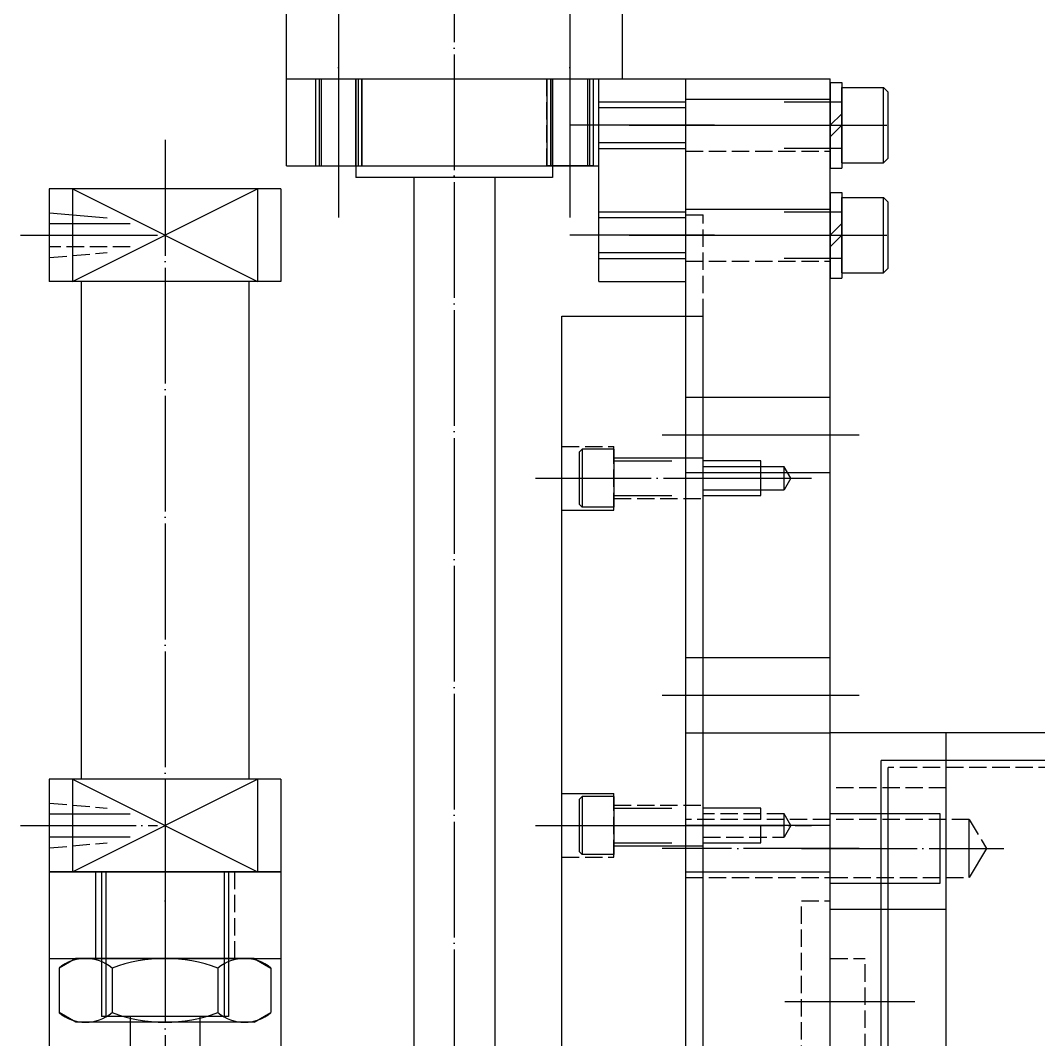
# Model space of a CAD drawing. Extents: x -171 to 626, y 614 to 1305.
# Drawn here: x 167.1 to 343.1, y 847.6 to 1023.8 of the extents above; entities that cross this region are included whole.
import ezdxf

# ---------------------------------------------------------------- set-up
doc = ezdxf.new("R2010")
doc.units = 0
doc.header["$MEASUREMENT"] = 0
doc.linetypes.add('CENTER', pattern=[22, 20, -1, 0, -1])
doc.linetypes.add('DASHED', pattern=[4, 3, -1])
for name, color, linetype in [('244007', 7, 'CONTINUOUS'), ('244011', 8, 'CONTINUOUS'), ('334004', 10, 'CONTINUOUS'), ('344005-1', 181, 'CONTINUOUS'), ('MJ19B-8X02', 231, 'CONTINUOUS'), ('MP02-7X45', 1, 'CONTINUOUS'), ('MSA-AM6X25', 2, 'CONTINUOUS'), ('MSA-M5X25', 110, 'CONTINUOUS')]:
    doc.layers.add(name, color=color, linetype=linetype)

msp = doc.modelspace()

# ---------------------------------------------------------------- linework, layer by layer
at = {"layer": '244007', "linetype": 'CONTINUOUS'}
for p, q in [((282.14, 736.65), (282.14, 1013.65)), ((282.14, 1013.65), (307.14, 1013.65)), ((307.14, 736.65), (307.14, 1013.65)), ((307.14, 1013.05), (309.14, 1013.05)), ((307.14, 1013.05), (307.14, 998.25)), ((309.14, 1013.05), (309.14, 998.25)), ((309.14, 1012.15), (316.34, 1012.15)), ((309.14, 999.15), (309.14, 1012.15)), ((316.34, 1012.15), (317.14, 1011.35)), ((316.34, 999.15), (316.34, 1012.15)), ((317.14, 999.95), (317.14, 1011.35)), ((282.14, 1010.15), (307.14, 1010.15)), ((309.14, 1009.65), (299.14, 1009.65)), ((309.14, 1007.65), (307.14, 1005.65)), ((272.36, 1005.65), (316.92, 1005.65)), ((309.14, 1005.65), (307.14, 1003.65)), ((309.14, 1001.65), (299.14, 1001.65)), ((309.14, 999.15), (316.34, 999.15)), ((316.34, 999.15), (317.14, 999.95)), ((307.14, 998.25), (309.14, 998.25)), ((307.14, 994.05), (309.14, 994.05)), ((307.14, 994.05), (307.14, 979.25)), ((309.14, 994.05), (309.14, 979.25)), ((309.14, 993.15), (316.34, 993.15)), ((309.14, 980.15), (309.14, 993.15)), ((316.34, 993.15), (317.14, 992.35)), ((316.34, 980.15), (316.34, 993.15)), ((317.14, 980.95), (317.14, 992.35)), ((282.14, 991.15), (307.14, 991.15)), ((282.14, 990.15), (285.14, 990.15)), ((309.14, 990.65), (299.14, 990.65)), ((309.14, 988.65), (307.14, 986.65)), ((272.36, 986.65), (316.92, 986.65)), ((309.14, 986.65), (307.14, 984.65)), ((309.14, 982.65), (299.14, 982.65)), ((309.14, 980.15), (316.34, 980.15)), ((316.34, 980.15), (317.14, 980.95)), ((307.14, 979.25), (309.14, 979.25)), ((282.14, 958.65), (307.14, 958.65)), ((278.09, 952.15), (312.14, 952.15)), ((295.14, 947.65), (285.14, 947.65)), ((295.14, 941.65), (295.14, 947.65)), ((299.14, 946.65), (285.14, 946.65)), ((300.3, 944.65), (299.14, 946.65)), ((299.14, 942.65), (299.14, 946.65)), ((280.14, 944.65), (303.86, 944.65)), ((282.14, 945.65), (307.14, 945.65)), ((285.14, 942.65), (299.14, 942.65)), ((285.14, 941.65), (295.14, 941.65)), ((282.14, 913.65), (307.14, 913.65)), ((278.09, 907.15), (312.14, 907.15)), ((282.14, 900.65), (307.14, 900.65)), ((295.14, 887.65), (285.14, 887.65)), ((300.3, 884.65), (299.14, 886.65)), ((299.14, 882.65), (299.14, 886.65)), ((307.14, 884.65), (282.14, 884.65)), ((285.14, 881.65), (295.14, 881.65)), ((282.14, 876.65), (307.14, 876.65))]:
    msp.add_line(p, q, dxfattribs=at)
at = {"layer": '244007', "linetype": 'DASHED'}
for p, q in [((282.14, 1001.15), (307.14, 1001.15)), ((285.14, 736.65), (285.14, 990.15)), ((282.14, 982.15), (307.14, 982.15)), ((300.3, 944.65), (299.14, 942.65)), ((299.14, 886.65), (285.14, 886.65)), ((295.14, 881.65), (295.14, 887.65)), ((307.14, 885.65), (282.14, 885.65)), ((300.3, 884.65), (299.14, 882.65)), ((285.14, 882.65), (299.14, 882.65)), ((282.14, 875.65), (307.14, 875.65)), ((302.14, 811.65), (302.14, 871.65)), ((302.14, 871.65), (307.14, 871.65))]:
    msp.add_line(p, q, dxfattribs=at)
at = {"layer": '244007', "linetype": 'CENTER'}
for p, q in [((278.98, 884.65), (303.86, 884.65)), ((312.14, 880.65), (278.09, 880.65))]:
    msp.add_line(p, q, dxfattribs=at)
at = {"layer": '244011', "linetype": 'CENTER'}
msp.add_line((192.14, 882.72), (192.14, 854.47), dxfattribs=at)
at = {"layer": '244011', "linetype": 'CONTINUOUS'}
for p, q in [((172.14, 876.65), (172.14, 801.65)), ((172.14, 876.65), (212.14, 876.65)), ((180.14, 876.65), (180.14, 861.65)), ((212.14, 876.65), (212.14, 801.65)), ((172.14, 861.65), (212.14, 861.65))]:
    msp.add_line(p, q, dxfattribs=at)
at = {"layer": '244011', "linetype": 'DASHED'}
msp.add_line((204.14, 876.65), (204.14, 861.65), dxfattribs=at)
at = {"layer": '334004', "linetype": 'CONTINUOUS'}
for p, q in [((222.14, 1019.72), (222.14, 989.72)), ((213.14, 1013.65), (282.14, 1013.65)), ((213.14, 998.65), (213.14, 1013.65)), ((218.14, 1013.65), (218.14, 998.65)), ((219.14, 1013.65), (219.14, 998.65)), ((225.14, 998.65), (225.14, 1013.65)), ((226.14, 998.65), (226.14, 1013.65)), ((259.14, 998.65), (259.14, 1013.65)), ((265.14, 1013.65), (265.14, 998.65)), ((267.14, 978.65), (267.14, 1013.65)), ((282.14, 978.65), (282.14, 1013.65)), ((282.14, 1009.65), (267.14, 1009.65)), ((282.14, 1008.65), (267.14, 1008.65)), ((287.14, 1005.65), (262.14, 1005.65)), ((267.14, 1002.65), (282.14, 1002.65)), ((267.14, 1001.65), (282.14, 1001.65)), ((213.14, 998.65), (267.14, 998.65)), ((282.14, 990.65), (267.14, 990.65)), ((282.14, 989.65), (267.14, 989.65)), ((287.14, 986.65), (262.14, 986.65)), ((267.14, 983.65), (282.14, 983.65)), ((267.14, 982.65), (282.14, 982.65)), ((267.14, 978.65), (282.14, 978.65))]:
    msp.add_line(p, q, dxfattribs=at)
at = {"layer": '334004', "linetype": 'CENTER'}
msp.add_line((262.14, 1019.72), (262.14, 989.72), dxfattribs=at)
at = {"layer": '334004', "linetype": 'DASHED'}
for p, q in [((258.14, 998.65), (258.14, 1013.65)), ((266.14, 1013.65), (266.14, 998.65))]:
    msp.add_line(p, q, dxfattribs=at)
at = {"layer": '344005-1', "linetype": 'CENTER'}
for p, q in [((242.14, 1305.2), (242.14, 793.46)), ((222.14, 1301.85), (222.14, 992.45)), ((262.14, 1301.85), (262.14, 992.45))]:
    msp.add_line(p, q, dxfattribs=at)
at = {"layer": '344005-1', "linetype": 'CONTINUOUS'}
for p, q in [((213.14, 1013.65), (213.14, 1057.65)), ((271.14, 1057.65), (271.14, 1013.65)), ((213.14, 1013.65), (271.14, 1013.65)), ((218.14, 1013.65), (218.14, 998.65)), ((218.77, 1013.65), (218.77, 998.65)), ((225.14, 1013.65), (225.14, 996.65)), ((226.14, 1013.65), (226.14, 998.65)), ((258.14, 1013.65), (258.14, 998.65)), ((259.14, 1013.65), (259.14, 996.65)), ((265.52, 1013.65), (265.52, 998.65)), ((266.14, 1013.65), (266.14, 998.65)), ((218.14, 998.65), (226.14, 998.65)), ((266.14, 998.65), (258.14, 998.65)), ((259.14, 996.65), (225.14, 996.65)), ((235.14, 996.65), (235.14, 834.65)), ((249.14, 996.65), (249.14, 834.65))]:
    msp.add_line(p, q, dxfattribs=at)
at = {"layer": '344005-1'}
for p, q in [((225.52, 1013.65), (225.52, 998.65)), ((258.77, 1013.65), (258.77, 998.65))]:
    msp.add_line(p, q, dxfattribs=at)
at = {"layer": 'MJ19B-8X02', "linetype": 'CONTINUOUS'}
for p, q in [((622.14, 895.85), (315.94, 895.85)), ((315.94, 756.65), (315.94, 895.85)), ((317.14, 756.65), (317.14, 894.65))]:
    msp.add_line(p, q, dxfattribs=at)
at = {"layer": 'MJ19B-8X02', "linetype": 'DASHED'}
msp.add_line((622.14, 894.65), (317.14, 894.65), dxfattribs=at)
at = {"layer": 'MP02-7X45', "linetype": 'CONTINUOUS'}
for p, q in [((260.74, 736.65), (260.74, 972.65)), ((260.74, 972.65), (285.14, 972.65)), ((285.14, 736.65), (285.14, 972.65)), ((264.24, 949.65), (263.74, 949.15)), ((264.24, 949.65), (264.24, 939.65)), ((269.74, 949.65), (264.24, 949.65)), ((269.74, 949.65), (269.74, 939.65)), ((263.74, 949.15), (263.74, 940.15)), ((269.74, 948.15), (285.14, 948.15)), ((269.74, 947.65), (279.74, 947.65)), ((269.74, 941.65), (279.74, 941.65)), ((260.74, 939.15), (269.74, 939.15)), ((264.24, 939.65), (263.74, 940.15)), ((269.74, 939.65), (264.24, 939.65)), ((260.74, 890.15), (269.74, 890.15)), ((264.24, 889.65), (263.74, 889.15)), ((269.74, 889.65), (264.24, 889.65)), ((264.24, 889.65), (264.24, 879.65)), ((269.74, 889.65), (269.74, 879.65)), ((263.74, 889.15), (263.74, 880.15)), ((269.74, 887.65), (279.74, 887.65)), ((256.19, 884.65), (289.55, 884.65)), ((269.74, 881.65), (279.74, 881.65)), ((269.74, 881.15), (285.14, 881.15)), ((264.24, 879.65), (263.74, 880.15)), ((269.74, 879.65), (264.24, 879.65))]:
    msp.add_line(p, q, dxfattribs=at)
at = {"layer": 'MP02-7X45', "linetype": 'DASHED'}
for p, q in [((260.74, 950.15), (269.74, 950.15)), ((269.74, 939.15), (269.74, 950.15)), ((269.74, 941.15), (285.14, 941.15)), ((269.74, 879.15), (269.74, 890.15)), ((269.74, 888.15), (285.14, 888.15)), ((260.74, 879.15), (269.74, 879.15))]:
    msp.add_line(p, q, dxfattribs=at)
at = {"layer": 'MP02-7X45', "linetype": 'CENTER'}
msp.add_line((256.19, 944.65), (289.55, 944.65), dxfattribs=at)
at = {"layer": 'MSA-AM6X25', "linetype": 'CONTINUOUS'}
for p, q in [((307.14, 792.65), (307.14, 900.65)), ((452.14, 900.65), (307.14, 900.65)), ((327.14, 792.65), (327.14, 900.65)), ((326.14, 886.65), (307.14, 886.65)), ((326.14, 874.65), (326.14, 886.65)), ((331.14, 875.65), (331.14, 885.65)), ((334.14, 880.65), (331.14, 875.65)), ((307.14, 874.65), (326.14, 874.65)), ((327.14, 870.15), (307.14, 870.15)), ((321.76, 854.15), (299.25, 854.15))]:
    msp.add_line(p, q, dxfattribs=at)
at = {"layer": 'MSA-AM6X25', "linetype": 'DASHED'}
for p, q in [((327.14, 891.15), (307.14, 891.15)), ((331.14, 885.65), (307.14, 885.65)), ((331.14, 885.65), (334.14, 880.65)), ((307.14, 875.65), (331.14, 875.65)), ((307.14, 861.65), (313.14, 861.65)), ((313.14, 821.65), (313.14, 861.65))]:
    msp.add_line(p, q, dxfattribs=at)
at = {"layer": 'MSA-AM6X25', "linetype": 'CENTER'}
msp.add_line((302.14, 880.65), (337.14, 880.65), dxfattribs=at)
at = {"layer": 'MSA-M5X25', "linetype": 'CENTER'}
for p, q in [((192.14, 1003.11), (192.14, 793.25)), ((167.14, 884.65), (190.86, 884.65))]:
    msp.add_line(p, q, dxfattribs=at)
at = {"layer": 'MSA-M5X25', "linetype": 'CONTINUOUS'}
for p, q in [((212.14, 994.65), (172.14, 994.65)), ((172.14, 994.65), (172.14, 978.65)), ((176.14, 994.65), (208.14, 978.65)), ((176.14, 978.65), (208.14, 994.65)), ((176.14, 994.65), (176.14, 978.65)), ((208.14, 994.65), (208.14, 978.65)), ((212.14, 994.65), (212.14, 978.65)), ((172.18, 990.52), (182.14, 989.65)), ((172.14, 988.65), (186.14, 988.65)), ((167.14, 986.65), (190.86, 986.65)), ((212.14, 978.65), (172.14, 978.65)), ((177.64, 978.65), (177.64, 892.65)), ((206.64, 978.65), (206.64, 892.65)), ((212.14, 892.65), (172.14, 892.65)), ((172.14, 892.65), (172.14, 876.65)), ((176.14, 876.65), (208.14, 892.65)), ((176.14, 892.65), (208.14, 876.65)), ((176.14, 892.65), (176.14, 876.65)), ((208.14, 892.65), (208.14, 876.65)), ((212.14, 892.65), (212.14, 876.65)), ((172.14, 886.65), (186.14, 886.65)), ((186.14, 882.65), (172.14, 882.65)), ((212.14, 876.65), (172.14, 876.65)), ((181.14, 876.65), (181.14, 851.65)), ((202.39, 876.65), (202.39, 851.65)), ((203.14, 876.65), (203.14, 851.65)), ((176.71, 861.65), (173.82, 859.98)), ((207.58, 861.65), (176.71, 861.65)), ((207.58, 861.65), (210.46, 859.98)), ((173.82, 859.98), (173.82, 852.31)), ((182.98, 859.98), (182.98, 852.31)), ((201.3, 859.98), (201.3, 852.31)), ((210.46, 859.98), (210.46, 852.31)), ((176.71, 850.65), (173.82, 852.31)), ((203.14, 851.65), (181.14, 851.65)), ((186.14, 851.65), (186.14, 805.65)), ((198.14, 851.65), (198.14, 805.65)), ((207.58, 850.65), (210.46, 852.31)), ((207.58, 850.65), (176.71, 850.65))]:
    msp.add_line(p, q, dxfattribs=at)
at = {"layer": 'MSA-M5X25', "linetype": 'DASHED'}
for p, q in [((186.14, 984.65), (172.14, 984.65)), ((172.18, 982.77), (182.14, 983.65)), ((172.18, 888.52), (182.14, 887.65)), ((172.18, 880.77), (182.14, 881.65))]:
    msp.add_line(p, q, dxfattribs=at)
at = {"layer": 'MSA-M5X25'}
msp.add_line((181.89, 876.65), (181.89, 851.65), dxfattribs=at)
at = {"layer": 'MSA-M5X25', "linetype": 'CONTINUOUS'}
for centre, radius, start, end in [((178.4, 854.58), 7.08, 49.679, 130.3207), ((192.14, 835.63), 26.02, 69.3902, 110.6095), ((205.88, 854.58), 7.08, 49.679, 130.3207), ((178.4, 857.71), 7.08, 229.6792, 310.3208), ((192.14, 876.67), 26.02, 249.3903, 290.6097), ((205.88, 857.71), 7.08, 229.6792, 310.3208)]:
    msp.add_arc(centre, radius, start, end, dxfattribs=at)

doc.saveas('drawing.dxf')
